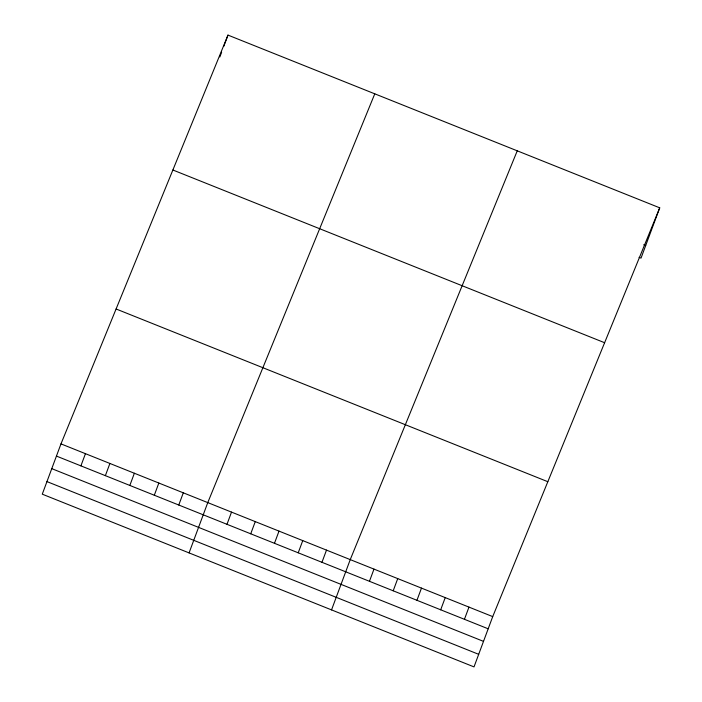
<?xml version="1.0" encoding="UTF-8"?>
<svg xmlns="http://www.w3.org/2000/svg" width="702" height="702" viewBox="0 0 702 702"><rect width="100%" height="100%" fill="white"/><g stroke="black" fill="none" stroke-linecap="round" stroke-linejoin="round"><path stroke-width="1.05" d="M60.977 443.883L42.278 494.173L474.017 666.9L492.716 616.61L659.722 207.827L227.983 35.1L60.977 443.883L492.716 616.61M219.858 56.967L221.656 52.132M223.833 46.279L227.983 35.1M80.906 465.865L85.442 453.667M105.37 475.649L109.907 463.46M129.844 485.442L134.372 473.245M154.308 495.226L158.836 483.037M178.773 505.019L183.301 492.822M189.066 552.904L207.766 502.614L374.78 93.831M226.983 524.306L231.52 512.109M250.728 533.801L255.265 521.612M274.473 543.304L279.01 531.107M298.218 552.807L302.755 540.61M321.964 562.302L326.5 550.114M331.537 609.898L350.245 559.608L517.251 150.825M369.454 581.3L373.99 569.111M393.199 590.803L397.736 578.606M416.944 600.307L421.481 588.109M440.689 609.801L445.226 597.613M464.434 619.304L468.971 607.107M659.722 207.827L641.023 258.117L639.039 257.327M643.716 244.752L645.7 245.542M172.876 169.998L604.615 342.725M116.093 308.985L547.832 481.712M56.441 456.081L488.18 628.799M51.772 468.646L483.511 641.374M46.955 481.598L478.694 654.325"/></g></svg>
